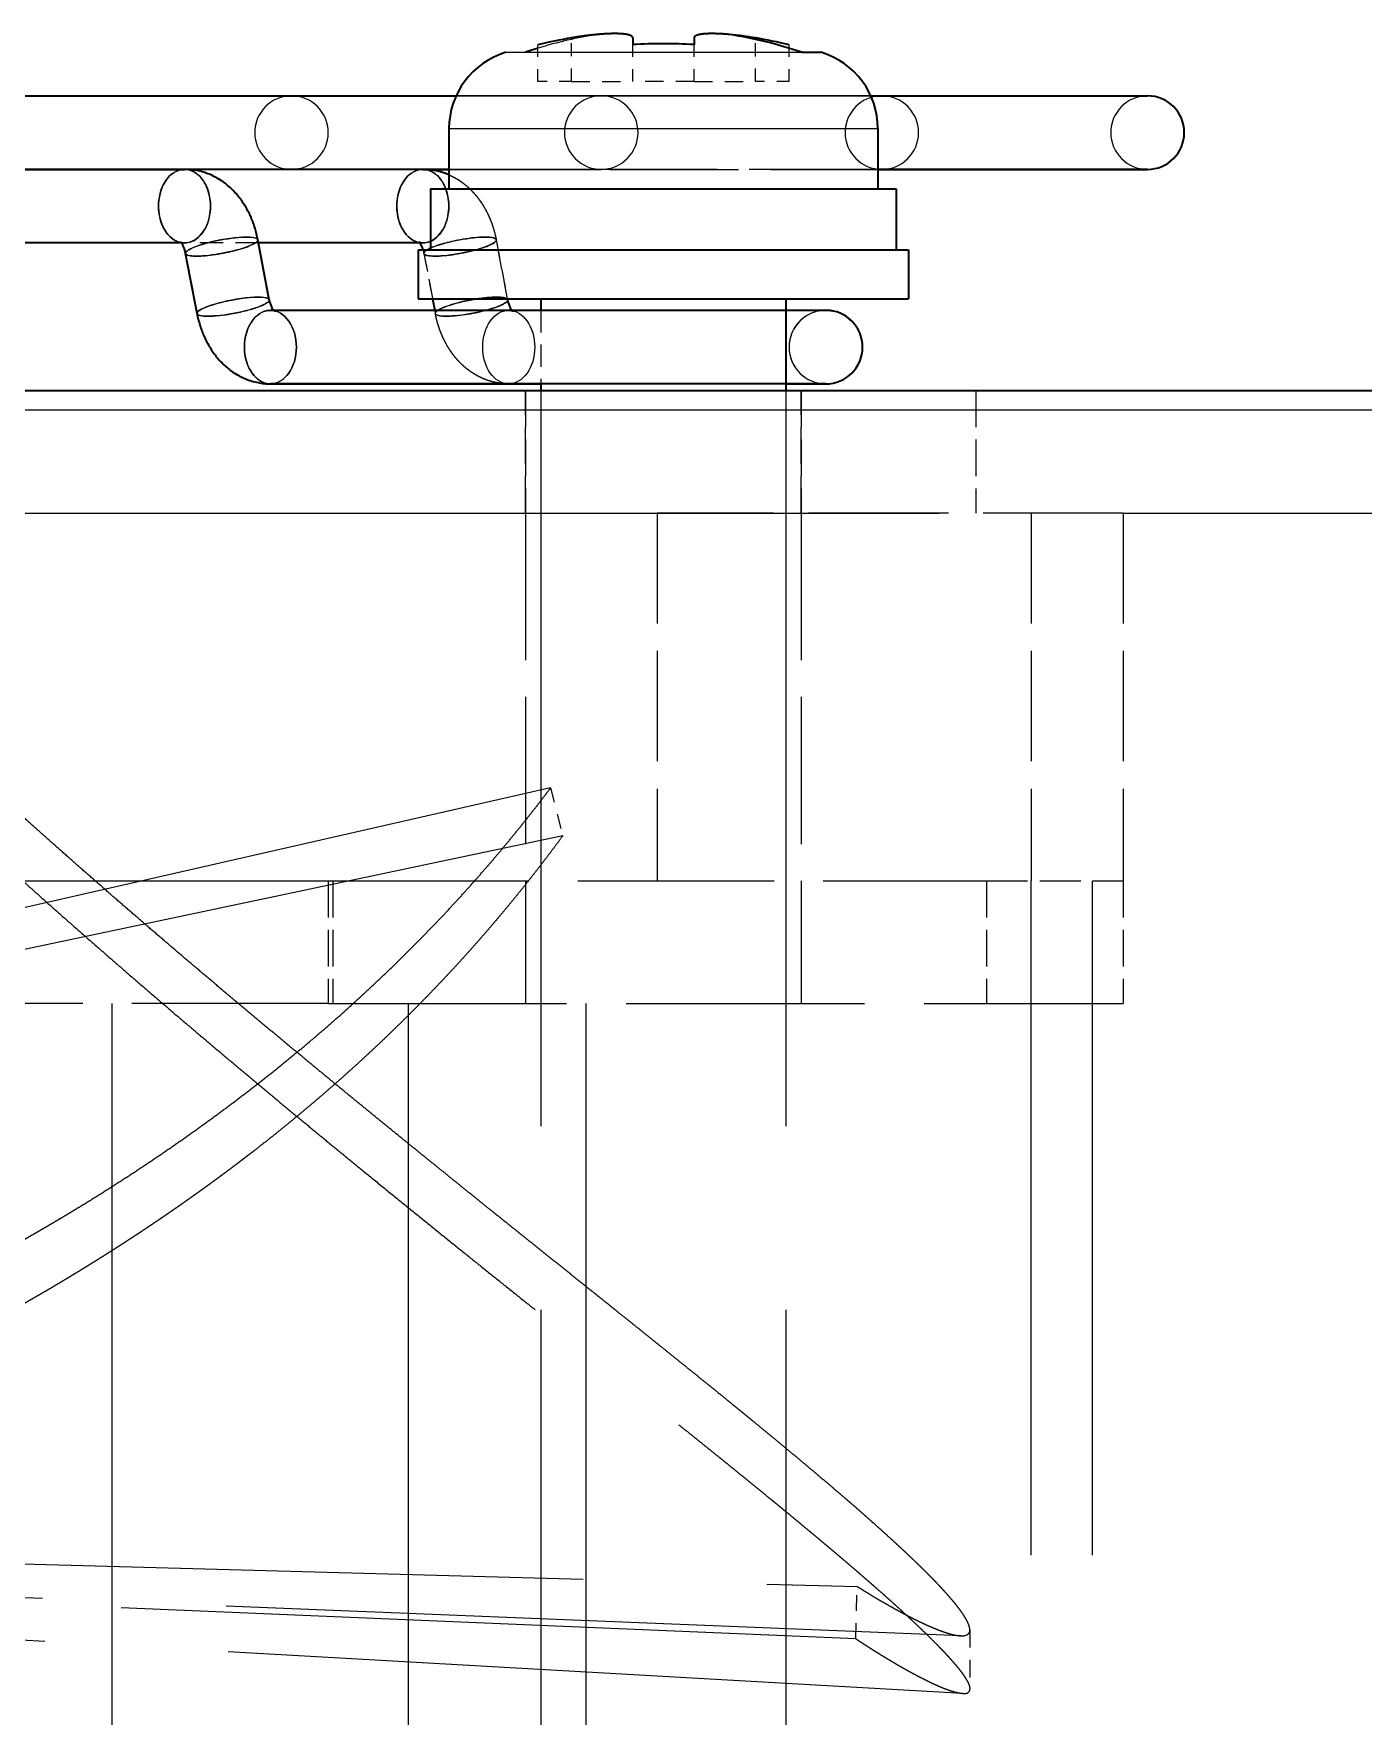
# Model space of a CAD drawing. Extents: x 23 to 587, y 4 to 413.
# Drawn here: x 333.52 to 344.37, y 102.41 to 116.14 of the extents above; entities that cross this region are included whole.
import ezdxf

# ---------------------------------------------------------------- set-up
doc = ezdxf.new("R2010")
doc.units = 0
doc.linetypes.add('DASHED', pattern=[15, 12, -3])
doc.layers.get('0').update_dxf_attribs({"lineweight": 13})

# ---------------------------------------------------------------- blocks, each defined once
blk = doc.blocks.new('BLOCK424')
at = {"color": 7, "linetype": 'DASHED', "lineweight": 13, "ltscale": 0.014978}
for p, q in [((464.84, 120.843), (464.84, 121.442)), ((466.39, 120.843), (466.39, 121.442)), ((467.39, 120.843), (467.39, 121.442)), ((468.94, 120.843), (468.94, 121.442))]:
    blk.add_line(p, q, dxfattribs=at)
at = {"color": 7, "linetype": 'DASHED', "lineweight": 13, "ltscale": 0.01775}
for p, q in [((465.39, 120.843), (465.39, 121.553)), ((465.39, 120.843), (465.39, 121.553)), ((468.39, 120.843), (468.39, 121.553))]:
    blk.add_line(p, q, dxfattribs=at)
at = {"color": 7, "lineweight": 35, "ltscale": 0.002772}
for p, q in [((466.39, 121.553), (466.39, 121.442)), ((467.39, 121.553), (467.39, 121.442))]:
    blk.add_line(p, q, dxfattribs=at)
at = {"color": 7, "lineweight": 13, "ltscale": 0.00059547}
blk.add_line((468.39, 121.529), (468.39, 121.553), dxfattribs=at)
at = {"color": 7, "linetype": 'DASHED', "lineweight": 13, "ltscale": 0.017154}
blk.add_line((468.39, 120.843), (468.39, 121.529), dxfattribs=at)
at = {"color": 7, "lineweight": 13, "ltscale": 0.120702}
blk.add_line((464.319, 121.318), (469.147, 121.318), dxfattribs=at)
at = {"color": 7, "linetype": 'DASHED', "lineweight": 13, "ltscale": 0.00787}
blk.add_line((464.319, 121.318), (464.633, 121.318), dxfattribs=at)
at = {"color": 7, "linetype": 'DASHED', "lineweight": 13, "ltscale": 0.120702}
blk.add_line((464.633, 121.318), (469.461, 121.318), dxfattribs=at)
at = {"color": 7, "lineweight": 35, "ltscale": 0.00787}
blk.add_line((469.147, 121.318), (469.461, 121.318), dxfattribs=at)
at = {"color": 7, "linetype": 'DASHED', "lineweight": 13, "ltscale": 0.01375}
for p, q in [((465.39, 120.843), (464.84, 120.843)), ((468.94, 120.843), (468.39, 120.843))]:
    blk.add_line(p, q, dxfattribs=at)
at = {"color": 7, "linetype": 'DASHED', "lineweight": 13, "ltscale": 0.025}
for p, q in [((465.39, 120.843), (466.39, 120.843)), ((467.39, 120.843), (466.39, 120.843)), ((467.39, 120.843), (468.39, 120.843))]:
    blk.add_line(p, q, dxfattribs=at)
at = {"color": 7, "linetype": 'DASHED', "lineweight": 13}
for p, q in [((474.79, 120.608), (414.39, 120.608)), ((470.454, 120.608), (414.39, 120.608)), ((414.39, 120.608), (470.454, 120.608)), ((465.875, 120.608), (414.39, 120.608)), ((414.39, 120.608), (465.875, 120.608)), ((460.82, 120.608), (414.39, 120.608)), ((414.39, 120.608), (460.82, 120.608)), ((414.39, 119.408), (460.82, 119.408)), ((462.963, 119.408), (415.51, 119.408)), ((462.963, 119.408), (415.51, 119.408)), ((462.963, 119.408), (415.51, 119.408)), ((460.82, 119.408), (415.511, 119.408)), ((459.074, 119.408), (415.513, 119.408)), ((462.963, 119.408), (419.402, 119.408)), ((459.076, 119.408), (419.402, 119.408)), ((464.89, 115.8), (464.89, 69.793)), ((468.89, 115.8), (468.89, 69.793)), ((-65.61, 113.8), (556.39, 113.8)), ((-65.61, 113.8), (554.39, 113.8)), ((361.99, 113.8), (466.79, 113.8)), ((465.048, 109.316), (436.415, 102.807)), ((465.246, 108.534), (436.501, 102.467)), ((361.99, 107.8), (466.79, 107.8)), ((472.89, 81.8), (472.89, 107.8)), ((473.89, 81.8), (473.89, 107.8)), ((457.888, 105.8), (457.888, 83.8)), ((457.888, 105.8), (457.888, 83.8)), ((462.723, 105.8), (462.723, 83.8)), ((462.723, 105.8), (462.723, 83.8)), ((465.624, 105.8), (465.624, 83.8)), ((465.624, 105.8), (465.624, 83.8)), ((438.591, 97.142), (470.052, 96.287)), ((470.029, 95.431), (438.581, 96.77)), ((471.743, 95.483), (439.326, 96.793)), ((471.769, 94.539), (439.338, 96.382))]:
    blk.add_line(p, q, dxfattribs=at)
at = {"color": 7, "lineweight": 35}
for p, q in [((414.39, 120.608), (463.506, 120.608)), ((414.39, 119.408), (459.074, 119.408)), ((414.39, 119.408), (459.074, 119.408)), ((414.39, 119.408), (459.074, 119.408)), ((459.074, 119.408), (415.513, 119.408)), ((459.024, 118.208), (415.513, 118.208)), ((459.024, 118.208), (415.513, 118.208)), ((459.024, 118.208), (419.402, 118.208)), ((459.024, 118.208), (419.402, 118.208)), ((-65.61, 115.8), (554.39, 115.8))]:
    blk.add_line(p, q, dxfattribs=at)
at = {"color": 7, "linetype": 'DASHED', "lineweight": 13, "ltscale": 0.169208}
blk.add_line((463.506, 120.608), (470.274, 120.608), dxfattribs=at)
at = {"color": 7, "lineweight": 35, "ltscale": 0.112897}
blk.add_line((470.274, 120.608), (474.79, 120.608), dxfattribs=at)
at = {"color": 7, "lineweight": 13, "ltscale": 0.164288}
blk.add_line((463.39, 120.072), (469.962, 120.072), dxfattribs=at)
at = {"color": 7, "linetype": 'DASHED', "lineweight": 13, "ltscale": 0.010712}
blk.add_line((463.39, 120.072), (463.818, 120.072), dxfattribs=at)
at = {"color": 7, "lineweight": 35, "ltscale": 0.024475}
for p, q in [((463.39, 120.072), (463.39, 119.093)), ((470.39, 120.072), (470.39, 119.093))]:
    blk.add_line(p, q, dxfattribs=at)
at = {"color": 7, "linetype": 'DASHED', "lineweight": 13, "ltscale": 0.164288}
blk.add_line((463.818, 120.072), (470.39, 120.072), dxfattribs=at)
at = {"color": 7, "lineweight": 13, "ltscale": 0.010712}
blk.add_line((469.962, 120.072), (470.39, 120.072), dxfattribs=at)
at = {"color": 7, "linetype": 'DASHED', "lineweight": 13, "ltscale": 0.097224}
blk.add_line((459.074, 119.408), (462.963, 119.408), dxfattribs=at)
at = {"color": 7, "linetype": 'DASHED', "lineweight": 13, "ltscale": 0.097227}
blk.add_line((459.074, 119.408), (462.963, 119.408), dxfattribs=at)
at = {"color": 7, "linetype": 'DASHED', "lineweight": 13, "ltscale": 0.09722}
blk.add_line((459.074, 119.408), (462.963, 119.408), dxfattribs=at)
at = {"color": 7, "lineweight": 35, "ltscale": 0.097187}
blk.add_line((462.963, 119.408), (459.076, 119.408), dxfattribs=at)
at = {"color": 7, "lineweight": 35, "ltscale": 0.010674}
blk.add_line((463.39, 119.408), (462.963, 119.408), dxfattribs=at)
blk.add_line((463.39, 119.408), (462.963, 119.408), dxfattribs=at)
at = {"color": 7, "lineweight": 35, "ltscale": 0.01068}
blk.add_line((462.963, 119.408), (463.39, 119.408), dxfattribs=at)
at = {"color": 7, "lineweight": 35, "ltscale": 0.010676}
for p, q in [((462.963, 119.408), (463.39, 119.408)), ((463.39, 119.408), (462.963, 119.408))]:
    blk.add_line(p, q, dxfattribs=at)
at = {"color": 7, "lineweight": 35, "ltscale": 0.010681}
blk.add_line((462.963, 119.408), (463.39, 119.408), dxfattribs=at)
at = {"color": 7, "linetype": 'DASHED', "lineweight": 13, "ltscale": 0.175}
for p, q in [((470.39, 119.408), (463.39, 119.408)), ((463.39, 119.408), (470.39, 119.408)), ((470.39, 119.408), (463.39, 119.408)), ((463.39, 119.408), (470.39, 119.408))]:
    blk.add_line(p, q, dxfattribs=at)
at = {"color": 7, "linetype": 'DASHED', "lineweight": 13, "ltscale": 0.062134}
for p, q in [((465.875, 119.408), (463.39, 119.408)), ((463.39, 119.408), (465.875, 119.408))]:
    blk.add_line(p, q, dxfattribs=at)
at = {"color": 7, "lineweight": 35, "ltscale": 0.11}
for p, q in [((474.79, 119.408), (470.39, 119.408)), ((470.39, 119.408), (474.79, 119.408))]:
    blk.add_line(p, q, dxfattribs=at)
at = {"color": 7, "lineweight": 35, "ltscale": 0.001604}
for p, q in [((470.454, 119.408), (470.39, 119.408)), ((470.39, 119.408), (470.454, 119.408))]:
    blk.add_line(p, q, dxfattribs=at)
at = {"color": 7, "lineweight": 35, "ltscale": 0.17837}
blk.add_line((463.09, 119.093), (470.225, 119.093), dxfattribs=at)
at = {"color": 7, "lineweight": 35, "ltscale": 0.025}
for p, q in [((463.09, 119.093), (463.09, 118.093)), ((470.69, 119.093), (470.69, 118.093))]:
    blk.add_line(p, q, dxfattribs=at)
at = {"color": 7, "lineweight": 35, "ltscale": 0.01163}
blk.add_line((470.225, 119.093), (470.69, 119.093), dxfattribs=at)
at = {"color": 7, "linetype": 'DASHED', "lineweight": 13, "ltscale": 0.031437}
blk.add_line((460.281, 118.208), (459.024, 118.208), dxfattribs=at)
at = {"color": 7, "linetype": 'DASHED', "lineweight": 13, "ltscale": 0.00125}
for p, q in [((459.074, 118.208), (459.024, 118.208)), ((459.074, 118.208), (459.024, 118.208)), ((462.963, 118.208), (462.913, 118.208)), ((462.963, 118.208), (462.913, 118.208))]:
    blk.add_line(p, q, dxfattribs=at)
at = {"color": 7, "linetype": 'DASHED', "lineweight": 13, "ltscale": 0.031438}
blk.add_line((460.282, 118.208), (459.024, 118.208), dxfattribs=at)
at = {"color": 7, "linetype": 'DASHED', "lineweight": 13, "ltscale": 0.001313}
blk.add_line((460.282, 118.208), (460.272, 118.26), dxfattribs=at)
at = {"color": 7, "lineweight": 35, "ltscale": 0.024935}
for p, q in [((460.457, 117.28), (460.272, 118.26)), ((459.278, 117.057), (459.093, 118.037))]:
    blk.add_line(p, q, dxfattribs=at)
at = {"color": 7, "lineweight": 35, "ltscale": 0.06579}
blk.add_line((462.913, 118.208), (460.281, 118.208), dxfattribs=at)
at = {"color": 7, "lineweight": 35, "ltscale": 0.023622}
blk.add_line((460.457, 117.28), (460.282, 118.208), dxfattribs=at)
at = {"color": 7, "lineweight": 35, "ltscale": 0.065789}
blk.add_line((462.913, 118.208), (460.282, 118.208), dxfattribs=at)
at = {"color": 7, "lineweight": 35, "ltscale": 0.187758}
for p, q in [((462.89, 118.093), (470.4, 118.093)), ((462.89, 117.293), (470.4, 117.293))]:
    blk.add_line(p, q, dxfattribs=at)
at = {"color": 7, "lineweight": 35, "ltscale": 0.02}
for p, q in [((462.89, 118.093), (462.89, 117.293)), ((470.89, 118.093), (470.89, 117.293))]:
    blk.add_line(p, q, dxfattribs=at)
at = {"color": 7, "linetype": 'DASHED', "lineweight": 13, "ltscale": 0.001445}
blk.add_line((462.968, 118.093), (462.982, 118.037), dxfattribs=at)
at = {"color": 7, "linetype": 'DASHED', "lineweight": 13, "ltscale": 0.02461}
for p, q in [((464.344, 117.293), (464.161, 118.26)), ((464.161, 118.26), (464.344, 117.293))]:
    blk.add_line(p, q, dxfattribs=at)
at = {"color": 7, "lineweight": 35, "ltscale": 0.012242}
for p, q in [((470.4, 118.093), (470.89, 118.093)), ((470.4, 117.293), (470.89, 117.293))]:
    blk.add_line(p, q, dxfattribs=at)
at = {"color": 7, "linetype": 'DASHED', "lineweight": 13, "ltscale": 0.024935}
for p, q in [((459.093, 118.037), (459.278, 117.057)), ((462.982, 118.037), (463.167, 117.057))]:
    blk.add_line(p, q, dxfattribs=at)
at = {"color": 7, "linetype": 'DASHED', "lineweight": 13, "ltscale": 0.018926}
blk.add_line((462.982, 118.037), (463.123, 117.293), dxfattribs=at)
at = {"color": 7, "lineweight": 35, "ltscale": 0.004694}
blk.add_line((463.123, 117.293), (463.158, 117.108), dxfattribs=at)
at = {"color": 7, "lineweight": 35, "ltscale": 0.000324867}
for p, q in [((464.346, 117.28), (464.344, 117.293)), ((464.344, 117.293), (464.346, 117.28))]:
    blk.add_line(p, q, dxfattribs=at)
at = {"color": 7, "lineweight": 35, "ltscale": 0.004612}
blk.add_line((464.89, 117.293), (464.89, 117.108), dxfattribs=at)
at = {"color": 7, "lineweight": 35, "ltscale": 0.037318}
blk.add_line((468.89, 117.293), (468.89, 115.8), dxfattribs=at)
at = {"color": 7, "linetype": 'DASHED', "lineweight": 13, "ltscale": 0.109234}
for p, q in [((460.476, 117.108), (464.845, 117.108)), ((468.735, 117.108), (464.365, 117.108)), ((464.365, 117.108), (468.735, 117.108))]:
    blk.add_line(p, q, dxfattribs=at)
at = {"color": 7, "lineweight": 35, "ltscale": 0.109234}
for p, q in [((464.845, 117.108), (460.476, 117.108)), ((460.476, 115.908), (464.845, 115.908)), ((464.845, 115.908), (460.476, 115.908))]:
    blk.add_line(p, q, dxfattribs=at)
at = {"color": 7, "linetype": 'DASHED', "lineweight": 13, "ltscale": 0.001315}
blk.add_line((463.158, 117.108), (463.167, 117.057), dxfattribs=at)
at = {"color": 7, "linetype": 'DASHED', "lineweight": 13, "ltscale": 0.117364}
blk.add_line((464.845, 117.108), (469.54, 117.108), dxfattribs=at)
at = {"color": 7, "lineweight": 35, "ltscale": 0.048614}
for p, q in [((466.79, 117.108), (464.845, 117.108)), ((466.79, 115.908), (464.845, 115.908))]:
    blk.add_line(p, q, dxfattribs=at)
at = {"color": 7, "linetype": 'DASHED', "lineweight": 13, "ltscale": 0.03}
blk.add_line((464.89, 117.108), (464.89, 115.908), dxfattribs=at)
at = {"color": 7, "lineweight": 35, "ltscale": 0.06875}
for p, q in [((469.54, 117.108), (466.79, 117.108)), ((469.54, 115.908), (466.79, 115.908))]:
    blk.add_line(p, q, dxfattribs=at)
at = {"color": 7, "linetype": 'DASHED', "lineweight": 13, "ltscale": 0.020136}
for p, q in [((469.54, 117.108), (468.735, 117.108)), ((468.735, 117.108), (469.54, 117.108))]:
    blk.add_line(p, q, dxfattribs=at)
at = {"color": 7, "lineweight": 35, "ltscale": 0.000301421}
blk.add_line((464.365, 115.908), (464.353, 115.908), dxfattribs=at)
at = {"color": 7, "lineweight": 35, "ltscale": 0.013119}
blk.add_line((464.89, 115.908), (464.365, 115.908), dxfattribs=at)
at = {"color": 7, "lineweight": 35, "ltscale": 0.013121}
blk.add_line((464.365, 115.908), (464.89, 115.908), dxfattribs=at)
at = {"color": 7, "lineweight": 35, "ltscale": 0.001114}
blk.add_line((464.845, 115.908), (464.89, 115.908), dxfattribs=at)
at = {"color": 7, "linetype": 'DASHED', "lineweight": 13, "ltscale": 0.096115}
blk.add_line((468.735, 115.908), (464.89, 115.908), dxfattribs=at)
at = {"color": 7, "linetype": 'DASHED', "lineweight": 13, "ltscale": 0.099999}
blk.add_line((464.89, 115.908), (468.89, 115.908), dxfattribs=at)
at = {"color": 7, "linetype": 'DASHED', "lineweight": 13, "ltscale": 0.096114}
blk.add_line((464.89, 115.908), (468.735, 115.908), dxfattribs=at)
at = {"color": 7, "lineweight": 35, "ltscale": 0.002706}
blk.add_line((464.89, 115.908), (464.89, 115.8), dxfattribs=at)
at = {"color": 7, "linetype": 'DASHED', "lineweight": 13, "ltscale": 0.00387}
blk.add_line((468.889, 115.908), (468.735, 115.908), dxfattribs=at)
at = {"color": 7, "linetype": 'DASHED', "lineweight": 13, "ltscale": 0.003886}
blk.add_line((468.735, 115.908), (468.89, 115.908), dxfattribs=at)
at = {"color": 7, "lineweight": 35, "ltscale": 0.016266}
blk.add_line((469.54, 115.908), (468.889, 115.908), dxfattribs=at)
at = {"color": 7, "lineweight": 35, "ltscale": 0.016251}
blk.add_line((468.89, 115.908), (469.54, 115.908), dxfattribs=at)
at = {"color": 7, "lineweight": 35, "ltscale": 0.01625}
blk.add_line((468.89, 115.908), (469.54, 115.908), dxfattribs=at)
at = {"color": 7, "linetype": 'DASHED', "lineweight": 13, "ltscale": 0.05}
for p, q in [((464.64, 115.8), (464.64, 113.8)), ((464.64, 113.8), (464.64, 115.8)), ((469.14, 115.8), (469.14, 113.8)), ((469.14, 113.8), (469.14, 115.8)), ((471.99, 115.8), (471.99, 113.8)), ((461.416, 107.8), (461.416, 105.8)), ((461.416, 107.8), (461.416, 105.8)), ((461.492, 107.8), (461.492, 105.8)), ((461.492, 107.8), (461.492, 105.8)), ((472.164, 107.8), (472.164, 105.8)), ((472.164, 107.8), (472.164, 105.8)), ((474.39, 107.8), (474.39, 105.8)), ((474.39, 107.8), (474.39, 105.8))]:
    blk.add_line(p, q, dxfattribs=at)
at = {"color": 7, "lineweight": 13}
blk.add_line((-65.61, 115.482), (554.39, 115.482), dxfattribs=at)
at = {"color": 7, "linetype": 'DASHED', "lineweight": 13, "ltscale": 0.2}
for p, q in [((464.64, 113.8), (464.64, 105.8)), ((464.64, 113.8), (464.64, 105.8)), ((469.14, 113.8), (469.14, 105.8)), ((469.14, 113.8), (469.14, 105.8))]:
    blk.add_line(p, q, dxfattribs=at)
at = {"color": 7, "linetype": 'DASHED', "lineweight": 13, "ltscale": 0.19}
blk.add_line((474.39, 113.8), (466.79, 113.8), dxfattribs=at)
at = {"color": 7, "linetype": 'DASHED', "lineweight": 13, "ltscale": 0.15}
for p, q in [((466.79, 113.8), (466.79, 107.8)), ((466.79, 113.8), (466.79, 107.8)), ((472.89, 113.8), (472.89, 107.8)), ((474.39, 113.8), (474.39, 107.8))]:
    blk.add_line(p, q, dxfattribs=at)
at = {"color": 7, "linetype": 'DASHED', "lineweight": 13, "ltscale": 0.020169}
blk.add_line((465.048, 109.316), (465.246, 108.534), dxfattribs=at)
at = {"color": 7, "linetype": 'DASHED', "lineweight": 13, "ltscale": 0.266794}
for p, q in [((461.492, 107.8), (472.164, 107.8)), ((461.416, 105.8), (450.744, 105.8))]:
    blk.add_line(p, q, dxfattribs=at)
at = {"color": 7, "linetype": 'DASHED', "lineweight": 13, "ltscale": 0.05565}
blk.add_line((472.164, 107.8), (474.39, 107.8), dxfattribs=at)
at = {"color": 7, "linetype": 'DASHED', "lineweight": 13, "ltscale": 0.32435}
blk.add_line((461.416, 105.8), (474.39, 105.8), dxfattribs=at)
at = {"color": 7, "linetype": 'DASHED', "lineweight": 13, "ltscale": 0.021412}
blk.add_line((470.029, 95.431), (470.051, 96.287), dxfattribs=at)
at = {"color": 7, "linetype": 'DASHED', "lineweight": 13, "ltscale": 0.024122}
blk.add_line((471.89, 95.581), (471.89, 94.616), dxfattribs=at)
at = {"color": 7, "lineweight": 35}
for centre, radius, start, end in [((466.121, 118.364), 3.259, 90.3914, 95.5149), ((466.89, 112.694), 8.985, 99.6088, 103.1872), ((466.89, 112.694), 8.985, 99.6088, 103.1872), ((466.324, 116.095), 5.537, 95.3473, 99.7065), ((466.89, 112.688), 8.769, 86.7311, 93.2689), ((466.89, 112.688), 8.769, 86.7311, 93.2689), ((467.456, 116.092), 5.54, 80.2989, 84.6557), ((466.89, 112.694), 8.985, 76.8128, 80.3912), ((464.69, 120.072), 1.3, 106.6012, 180.0006), ((469.09, 120.072), 1.3, 359.9994, 73.3988), ((474.79, 120.008), 0.6, 0, 90), ((474.79, 120.008), 0.6, 270, 360), ((462.961, 118.346), 1.063, 66.205, 89.9008), ((462.668, 118.021), 0.308, 13.5106, 41.52), ((460.874, 117.345), 0.421, 188.858, 214.2382), ((460.874, 117.345), 0.421, 188.858, 214.2382), ((464.763, 117.345), 0.421, 188.8712, 214.2184), ((464.763, 117.345), 0.421, 188.8715, 214.2165), ((469.54, 116.508), 0.6, 0, 90), ((469.54, 116.508), 0.6, 77.9831, 85.9389), ((469.54, 116.508), 0.6, 270, 360), ((469.54, 116.508), 0.6, 270, 360)]:
    blk.add_arc(centre, radius, start, end, dxfattribs=at)
at = {"color": 7, "linetype": 'DASHED', "lineweight": 13}
for centre, radius, start, end in [((467.66, 118.366), 3.257, 84.4864, 89.623), ((467.456, 116.095), 5.537, 80.2935, 84.6527), ((466.89, 112.694), 8.985, 76.8128, 80.3912), ((460.82, 120.008), 0.6, 90, 180), ((460.82, 120.008), 0.6, 360, 90), ((465.875, 120.008), 0.6, 90, 180), ((465.875, 120.008), 0.6, 0, 90), ((470.454, 120.008), 0.6, 90, 180), ((470.454, 120.008), 0.6, 0, 90), ((474.79, 120.008), 0.6, 90, 180), ((460.82, 120.008), 0.6, 180, 270), ((460.82, 120.008), 0.6, 270, 360), ((465.875, 120.008), 0.6, 180, 270), ((465.875, 120.008), 0.6, 270, 360), ((470.454, 120.008), 0.6, 180, 270), ((470.454, 120.008), 0.6, 270, 360), ((474.79, 120.008), 0.6, 180, 270), ((459.07, 118.334), 0.125, 240.6875, 271.7098), ((462.959, 118.334), 0.125, 240.7807, 271.7226), ((469.54, 116.508), 0.6, 85.9389, 270), ((469.54, 116.508), 0.6, 90, 180), ((469.54, 116.508), 0.6, 0, 77.9831), ((469.54, 116.508), 0.6, 180, 270), ((471.806, 95.574), 0.0842, 294.0177, 4.2264), ((471.762, 95.697), 0.215, 264.8637, 291.3116), ((471.787, 94.734), 0.195, 264.7231, 285.6782), ((471.823, 94.611), 0.0673, 285.0382, 4.0398)]:
    blk.add_arc(centre, radius, start, end, dxfattribs=at)
at = {"color": 7, "lineweight": 35}
for major_axis, start_param, end_param in [((0, -9), 3.404035, 3.431344), ((0, 9), 5.993434, 6.145703)]:
    blk.add_ellipse((466.89, 112.693), major_axis=major_axis, ratio=0.877583, start_param=start_param, end_param=end_param, dxfattribs=at)
at = {"color": 7, "linetype": 'DASHED', "lineweight": 13}
for centre, major_axis, ratio, start_param, end_param in [((466.89, 112.693), (0, -9), 0.877583, 3.279075, 3.404035), ((459.074, 118.808), (0, -0.6), 0.707107, 4.712389, 10.995574), ((459.074, 118.808), (0, 0.6), 0.707107, 3.014164, 6.283185), ((462.963, 118.808), (0, 0.6), 0.707107, 4.712389, 10.995574), ((462.963, 118.808), (0, -0.6), 0.707107, 6.155697, 9.424778), ((459.682, 118.148), (-0.59, -0.112), 0.183013, 3.90966, 10.192845), ((459.682, 118.148), (0.59, 0.112), 0.183013, 3.90966, 6.283185), ((463.571, 118.148), (0.59, 0.112), 0.183013, 3.90966, 10.192845), ((463.571, 118.148), (-0.59, -0.112), 0.183013, 5.84597, 10.960913), ((463.571, 118.148), (-0.59, -0.112), 0.183013, 4.677728, 5.634538), ((459.682, 118.148), (0.59, 0.112), 0.183013, 3.141593, 3.90966), ((459.868, 117.168), (-0.59, -0.112), 0.183013, 3.10693136395219, 9.390116671131773), ((459.868, 117.168), (0.59, 0.112), 0.183013, 4.677728, 6.283185), ((463.757, 117.168), (0.59, 0.112), 0.183013, 3.141593, 9.424778), ((463.757, 117.168), (-0.59, -0.112), 0.183013, 0.768068, 3.141593), ((463.757, 117.168), (-0.59, -0.112), 0.183013, 3.268607, 4.550691), ((459.868, 117.168), (0.59, 0.112), 0.183013, 3.141593, 4.677728), ((460.476, 116.508), (0, 0.6), 0.707107, 3.141593, 6.283185), ((463.757, 117.168), (-0.59, -0.112), 0.183013, 5.877279, 7.051253), ((464.365, 116.508), (0, -0.6), 0.707107, 1.5707963267933, 7.853981633972864)]:
    blk.add_ellipse(centre, major_axis=major_axis, ratio=ratio, start_param=start_param, end_param=end_param, dxfattribs=at)
at = {"color": 7, "lineweight": 13}
for centre, major_axis, ratio, start_param, end_param in [((459.074, 118.808), (0, 0.6), 0.707107, 6.283185, 9.297349), ((462.963, 118.808), (0, -0.6), 0.707107, 3.141593, 6.155697), ((459.682, 118.148), (0.59, 0.112), 0.183013, 6.283185, 9.424778), ((463.571, 118.148), (-0.59, -0.112), 0.183013, 5.634538, 5.84597), ((459.868, 117.168), (0.59, 0.112), 0.183013, 6.283185, 9.424778), ((463.757, 117.168), (-0.59, -0.112), 0.183013, 4.550691, 5.877279), ((463.757, 117.168), (-0.59, -0.112), 0.183013, 3.141593, 3.268607), ((460.476, 116.508), (0, 0.6), 0.707107, 6.283185, 9.424778)]:
    blk.add_ellipse(centre, major_axis=major_axis, ratio=ratio, start_param=start_param, end_param=end_param, dxfattribs=at)
at = {"color": 7, "linetype": 'DASHED', "lineweight": 13}
for centre, major_axis in [((460.476, 116.508), (0, -0.6)), ((464.365, 116.508), (0, 0.6))]:
    blk.add_ellipse(centre, major_axis=major_axis, ratio=0.707107, dxfattribs=at)
at = {"color": 7, "lineweight": 35}
for points, degree, knots in [([(466.39, 121.553), (466.39, 121.561), (466.387, 121.567), (466.383, 121.572), (466.362, 121.592), (466.33, 121.601), (466.311, 121.606), (466.222, 121.622), (466.123, 121.624), (466.059, 121.624), (465.945, 121.621), (465.754, 121.603), (465.693, 121.596), (465.606, 121.586), (465.47, 121.566), (465.445, 121.562), (465.419, 121.558), (465.39, 121.553)], 5, [0, 0, 0, 0, 0, 0, 0.540316, 0.540316, 0.540316, 2.32834, 2.32834, 2.32834, 6.813016, 6.813016, 6.813016, 8.576314, 8.576314, 8.576314, 8.934212, 8.934212, 8.934212, 8.934212, 8.934212, 8.934212]), ([(467.681, 121.623), (467.636, 121.623), (467.594, 121.621), (467.556, 121.619), (467.498, 121.613), (467.445, 121.6), (467.43, 121.594), (467.408, 121.585), (467.394, 121.569), (467.392, 121.564), (467.39, 121.559), (467.39, 121.553)], 5, [0, 0, 0, 0, 0, 0, 2.598162, 2.598162, 2.598162, 3.910884, 3.910884, 3.910884, 4.340147, 4.340147, 4.340147, 4.340147, 4.340147, 4.340147]), ([(467.972, 121.608), (467.842, 121.62), (467.759, 121.622), (467.693, 121.624), (467.588, 121.623), (467.494, 121.611), (467.47, 121.606), (467.429, 121.598), (467.4, 121.577), (467.395, 121.57), (467.39, 121.563), (467.39, 121.553)], 5, [0, 0, 0, 0, 0, 0, 4.334597, 4.334597, 4.334597, 6.500584, 6.500584, 6.500584, 7.188937, 7.188937, 7.188937, 7.188937, 7.188937, 7.188937]), ([(460.272, 118.26), (460.266, 118.291), (460.252, 118.354), (460.227, 118.446), (460.196, 118.537), (460.162, 118.624), (460.121, 118.71), (460.074, 118.795), (460.021, 118.879), (459.963, 118.958), (459.899, 119.032), (459.831, 119.101), (459.76, 119.162), (459.706, 119.202), (459.645, 119.243), (459.578, 119.283), (459.481, 119.329), (459.38, 119.365), (459.278, 119.39), (459.176, 119.405), (459.108, 119.408), (459.074, 119.408)], 3, [0, 0, 0, 0, 0.09573, 0.191186, 0.287106, 0.382667, 0.472045, 0.575062, 0.672377, 0.769248, 0.868474, 0.966541, 1.058416, 1.149906, 1.168138, 1.276605, 1.384601, 1.491094, 1.597268, 1.698987, 1.800603, 1.800603, 1.800603, 1.800603]), ([(459.093, 118.037), (459.091, 118.047), (459.086, 118.067), (459.078, 118.096), (459.069, 118.123), (459.06, 118.146), (459.05, 118.167), (459.04, 118.185), (459.03, 118.2), (459.022, 118.211), (459.016, 118.218), (459.012, 118.222), (459.01, 118.224), (459.009, 118.224)], 3, [0, 0, 0, 0, 0.0318914, 0.0620744, 0.0904206, 0.1161797, 0.1380318, 0.1600777, 0.1772338, 0.1907677, 0.2007246, 0.2065693, 0.208585, 0.208585, 0.208585, 0.208585]), ([(459.278, 117.057), (459.284, 117.025), (459.298, 116.963), (459.323, 116.871), (459.354, 116.78), (459.389, 116.693), (459.429, 116.606), (459.476, 116.521), (459.529, 116.438), (459.587, 116.359), (459.651, 116.284), (459.719, 116.216), (459.79, 116.155), (459.844, 116.115), (459.905, 116.074), (459.972, 116.034), (460.07, 115.988), (460.17, 115.952), (460.272, 115.927), (460.374, 115.912), (460.442, 115.908), (460.476, 115.908)], 3, [0, 0, 0, 0, 0.09573, 0.191186, 0.287106, 0.382667, 0.472045, 0.575062, 0.672377, 0.769248, 0.868474, 0.966541, 1.058416, 1.149906, 1.168138, 1.276605, 1.384601, 1.491094, 1.597268, 1.698987, 1.800603, 1.800603, 1.800603, 1.800603]), ([(459.278, 117.057), (459.284, 117.025), (459.298, 116.963), (459.323, 116.871), (459.354, 116.78), (459.389, 116.693), (459.429, 116.606), (459.476, 116.521), (459.529, 116.438), (459.587, 116.359), (459.651, 116.284), (459.719, 116.216), (459.79, 116.155), (459.844, 116.115), (459.905, 116.074), (459.972, 116.034), (460.07, 115.988), (460.17, 115.952), (460.272, 115.927), (460.374, 115.912), (460.442, 115.908), (460.476, 115.908)], 3, [0, 0, 0, 0, 0.09573, 0.191186, 0.287106, 0.382667, 0.472045, 0.575062, 0.672377, 0.769248, 0.868474, 0.966541, 1.058416, 1.149906, 1.168138, 1.276605, 1.384601, 1.491094, 1.597268, 1.698987, 1.800603, 1.800603, 1.800603, 1.800603])]:
    blk.add_open_spline(points, degree=degree, knots=knots, dxfattribs=at)
at = {"color": 7, "linetype": 'DASHED', "lineweight": 13}
for points, degree, knots in [([(466.099, 121.623), (466.153, 121.623), (466.202, 121.621), (466.24, 121.617), (466.304, 121.611), (466.359, 121.591), (466.37, 121.584), (466.386, 121.575), (466.39, 121.557), (466.39, 121.556), (466.39, 121.554), (466.39, 121.553)], 5, [0, 0, 0, 0, 0, 0, 3.131027, 3.131027, 3.131027, 4.347534, 4.347534, 4.347534, 4.458647, 4.458647, 4.458647, 4.458647, 4.458647, 4.458647]), ([(460.272, 118.26), (460.266, 118.291), (460.252, 118.354), (460.227, 118.446), (460.196, 118.537), (460.162, 118.624), (460.121, 118.71), (460.074, 118.795), (460.021, 118.879), (459.963, 118.958), (459.899, 119.032), (459.831, 119.101), (459.76, 119.162), (459.706, 119.202), (459.645, 119.243), (459.578, 119.283), (459.481, 119.329), (459.38, 119.365), (459.278, 119.39), (459.176, 119.405), (459.108, 119.408), (459.074, 119.408)], 3, [0, 0, 0, 0, 0.09573, 0.191186, 0.287106, 0.382667, 0.472045, 0.575062, 0.672377, 0.769248, 0.868474, 0.966541, 1.058416, 1.149906, 1.168138, 1.276605, 1.384601, 1.491094, 1.597268, 1.698987, 1.800603, 1.800603, 1.800603, 1.800603]), ([(462.963, 119.408), (462.999, 119.408), (463.07, 119.405), (463.176, 119.388), (463.279, 119.361), (463.377, 119.325), (463.471, 119.28), (463.536, 119.242), (463.595, 119.202), (463.649, 119.162), (463.72, 119.101), (463.788, 119.032), (463.852, 118.958), (463.91, 118.879), (463.963, 118.795), (464.01, 118.71), (464.051, 118.624), (464.086, 118.537), (464.116, 118.446), (464.141, 118.354), (464.155, 118.291), (464.161, 118.26)], 3, [0, 0, 0, 0, 0.107128, 0.214376, 0.319932, 0.425806, 0.52892, 0.632464, 0.650696, 0.742186, 0.834061, 0.932128, 1.031354, 1.128225, 1.22554, 1.328557, 1.417935, 1.513496, 1.609416, 1.704872, 1.800602, 1.800602, 1.800602, 1.800602]), ([(463.39, 119.318), (463.424, 119.303), (463.483, 119.273), (463.549, 119.234), (463.61, 119.191), (463.674, 119.142), (463.751, 119.071), (463.821, 118.996), (463.886, 118.914), (463.945, 118.826), (463.996, 118.737), (464.041, 118.645), (464.08, 118.553), (464.113, 118.457), (464.14, 118.359), (464.155, 118.293), (464.161, 118.26)], 3, [0, 0, 0, 0, 0.112079, 0.197796, 0.22953, 0.337624, 0.437127, 0.542885, 0.646738, 0.749871, 0.858871, 0.956336, 1.056129, 1.158187, 1.259578, 1.361228, 1.361228, 1.361228, 1.361228]), ([(459.093, 118.037), (459.088, 118.063), (459.081, 118.089), (459.073, 118.115), (459.06, 118.148), (459.044, 118.179), (459.04, 118.186), (459.034, 118.195), (459.028, 118.203), (459.026, 118.205), (459.023, 118.21), (459.018, 118.215), (459.016, 118.218), (459.016, 118.219), (459.006, 118.227), (459.011, 118.223), (459.014, 118.221), (459.017, 118.22), (459.018, 118.219), (459.024, 118.217), (459.031, 118.214), (459.035, 118.213), (459.046, 118.211), (459.057, 118.209), (459.062, 118.209), (459.068, 118.208), (459.074, 118.208)], 5, [0, 0, 0, 0, 0, 0, 0.1354009, 0.1354009, 0.1354009, 0.1745111, 0.1745111, 0.1745111, 0.1883556, 0.1883556, 0.1883556, 0.20546, 0.20546, 0.20546, 0.2138078, 0.2138078, 0.2138078, 0.2221953, 0.2221953, 0.2221953, 0.2467214, 0.2467214, 0.2467214, 0.275872, 0.275872, 0.275872, 0.275872, 0.275872, 0.275872]), ([(462.963, 118.208), (462.957, 118.208), (462.951, 118.209), (462.945, 118.209), (462.934, 118.211), (462.923, 118.213), (462.919, 118.215), (462.913, 118.217), (462.907, 118.22), (462.906, 118.22), (462.903, 118.222), (462.9, 118.223), (462.895, 118.226), (462.905, 118.219), (462.905, 118.218), (462.907, 118.215), (462.912, 118.21), (462.916, 118.205), (462.917, 118.203), (462.923, 118.195), (462.929, 118.186), (462.933, 118.179), (462.949, 118.148), (462.962, 118.115), (462.97, 118.089), (462.977, 118.063), (462.982, 118.037)], 5, [0, 0, 0, 0, 0, 0, 0.0306492, 0.0306492, 0.0306492, 0.0546119, 0.0546119, 0.0546119, 0.0623627, 0.0623627, 0.0623627, 0.0704112, 0.0704112, 0.0704112, 0.0875156, 0.0875156, 0.0875156, 0.1013601, 0.1013601, 0.1013601, 0.1404703, 0.1404703, 0.1404703, 0.2758712, 0.2758712, 0.2758712, 0.2758712, 0.2758712, 0.2758712]), ([(460.526, 117.108), (460.528, 117.106), (460.529, 117.105), (460.531, 117.103), (460.533, 117.101), (460.534, 117.098), (460.534, 117.098), (460.535, 117.097), (460.537, 117.096), (460.537, 117.095), (460.539, 117.094), (460.541, 117.093), (460.541, 117.091), (460.538, 117.097), (460.531, 117.094), (460.528, 117.099), (460.515, 117.103), (460.502, 117.107), (460.493, 117.108), (460.485, 117.108), (460.476, 117.108)], 5, [0, 0, 0, 0, 0, 0, 0.01109542, 0.01109542, 0.01109542, 0.01595827, 0.01595827, 0.01595827, 0.01833584, 0.01833584, 0.01833584, 0.02211894, 0.02211894, 0.02211894, 0.04597335, 0.04597335, 0.04597335, 0.08899116, 0.08899116, 0.08899116, 0.08899116, 0.08899116, 0.08899116]), ([(460.526, 117.108), (460.528, 117.106), (460.529, 117.105), (460.531, 117.103), (460.533, 117.101), (460.534, 117.098), (460.534, 117.098), (460.535, 117.097), (460.537, 117.096), (460.537, 117.095), (460.539, 117.094), (460.541, 117.093), (460.541, 117.091), (460.538, 117.097), (460.531, 117.094), (460.528, 117.099), (460.515, 117.103), (460.502, 117.107), (460.493, 117.108), (460.485, 117.108), (460.476, 117.108)], 5, [0, 0, 0, 0, 0, 0, 0.01109545, 0.01109545, 0.01109545, 0.01595832, 0.01595832, 0.01595832, 0.01833591, 0.01833591, 0.01833591, 0.02211902, 0.02211902, 0.02211902, 0.04597341, 0.04597341, 0.04597341, 0.08899124, 0.08899124, 0.08899124, 0.08899124, 0.08899124, 0.08899124]), ([(464.353, 115.908), (464.316, 115.909), (464.241, 115.914), (464.13, 115.933), (464.023, 115.963), (463.919, 116.005), (463.833, 116.051), (463.769, 116.09), (463.71, 116.132), (463.645, 116.182), (463.57, 116.253), (463.501, 116.329), (463.438, 116.41), (463.38, 116.497), (463.329, 116.585), (463.285, 116.676), (463.248, 116.767), (463.215, 116.862), (463.188, 116.958), (463.174, 117.024), (463.167, 117.057)], 3, [0, 0, 0, 0, 0.112455, 0.224619, 0.335536, 0.445705, 0.560997, 0.62782, 0.670591, 0.776594, 0.8758, 0.980332, 1.08263, 1.184569, 1.292693, 1.388141, 1.487085, 1.587862, 1.688028, 1.788458, 1.788458, 1.788458, 1.788458]), ([(464.365, 115.908), (464.329, 115.908), (464.258, 115.912), (464.152, 115.928), (464.049, 115.955), (463.951, 115.991), (463.857, 116.036), (463.792, 116.075), (463.733, 116.115), (463.679, 116.155), (463.608, 116.216), (463.54, 116.284), (463.476, 116.359), (463.418, 116.438), (463.365, 116.521), (463.318, 116.606), (463.278, 116.693), (463.243, 116.78), (463.212, 116.871), (463.187, 116.963), (463.173, 117.025), (463.167, 117.057)], 3, [0, 0, 0, 0, 0.107128, 0.214376, 0.319932, 0.425806, 0.52892, 0.632464, 0.650696, 0.742186, 0.834061, 0.932128, 1.031354, 1.128225, 1.22554, 1.328557, 1.417935, 1.513496, 1.609416, 1.704872, 1.800602, 1.800602, 1.800602, 1.800602]), ([(464.365, 117.108), (464.374, 117.108), (464.383, 117.108), (464.392, 117.106), (464.405, 117.103), (464.417, 117.099), (464.421, 117.096), (464.427, 117.095), (464.431, 117.091), (464.427, 117.095), (464.425, 117.097), (464.424, 117.098), (464.423, 117.099), (464.422, 117.1), (464.42, 117.103), (464.418, 117.104), (464.417, 117.106), (464.415, 117.108)], 5, [0, 0, 0, 0, 0, 0, 0.04430649, 0.04430649, 0.04430649, 0.06688671, 0.06688671, 0.06688671, 0.07351925, 0.07351925, 0.07351925, 0.07806847, 0.07806847, 0.07806847, 0.08923765, 0.08923765, 0.08923765, 0.08923765, 0.08923765, 0.08923765]), ([(464.365, 117.108), (464.374, 117.108), (464.383, 117.108), (464.392, 117.106), (464.405, 117.103), (464.417, 117.099), (464.421, 117.096), (464.427, 117.095), (464.431, 117.091), (464.427, 117.095), (464.425, 117.097), (464.424, 117.098), (464.423, 117.099), (464.422, 117.1), (464.42, 117.103), (464.418, 117.104), (464.417, 117.106), (464.415, 117.108)], 5, [0, 0, 0, 0, 0, 0, 0.04430894, 0.04430894, 0.04430894, 0.06688693, 0.06688693, 0.06688693, 0.07352204, 0.07352204, 0.07352204, 0.07807303, 0.07807303, 0.07807303, 0.08924536, 0.08924536, 0.08924536, 0.08924536, 0.08924536, 0.08924536]), ([(465.246, 108.534), (464.316, 107.263), (463.273, 106.054), (462.112, 104.908), (460.643, 103.668), (459.019, 102.518), (458.809, 102.372), (458.383, 102.083), (457.946, 101.8), (457.725, 101.66), (457.279, 101.383), (456.823, 101.112), (456.593, 100.979), (456.127, 100.714), (455.65, 100.455), (455.407, 100.325), (454.921, 100.073), (454.427, 99.828), (454.178, 99.707), (453.675, 99.468), (453.163, 99.235), (452.906, 99.121), (452.102, 98.772), (451.281, 98.44), (450.717, 98.223), (448.952, 97.577), (447.116, 97.003), (445.845, 96.648), (444.209, 96.244), (442.536, 95.893), (442.188, 95.822), (441.489, 95.686), (440.785, 95.559), (440.431, 95.498), (439.332, 95.316), (438.227, 95.157), (437.475, 95.06), (435.924, 94.881), (434.366, 94.746), (433.564, 94.688), (431.94, 94.594), (430.316, 94.547), (429.495, 94.534), (428.399, 94.534), (427.305, 94.555), (427.032, 94.561), (426.482, 94.577), (425.934, 94.598), (425.661, 94.61), (425.122, 94.636), (424.584, 94.667), (424.318, 94.683), (423.785, 94.719), (423.252, 94.76), (422.987, 94.782), (421.771, 94.888), (420.565, 95.021), (419.629, 95.141), (418.701, 95.278), (417.783, 95.431)], 5, [0, 0, 0, 0, 0, 0, 17.055786, 17.055786, 17.055786, 19.562779, 19.562779, 19.562779, 22.069772, 22.069772, 22.069772, 24.579032, 24.579032, 24.579032, 27.080698, 27.080698, 27.080698, 29.595736, 29.595736, 29.595736, 32.110775, 32.110775, 32.110775, 37.382099, 37.382099, 37.382099, 48.407233, 48.407233, 48.407233, 51.287631, 51.287631, 51.287631, 54.16803, 54.16803, 54.16803, 60.230916, 60.230916, 60.230916, 66.649358, 66.649358, 66.649358, 73.208548, 73.208548, 73.208548, 75.412301, 75.412301, 75.412301, 77.61366, 77.61366, 77.61366, 79.769256, 79.769256, 79.769256, 81.924852, 81.924852, 81.924852, 89.661017, 89.661017, 89.661017, 89.661017, 89.661017, 89.661017]), ([(455.624, 108.534), (457.118, 107.167), (458.617, 105.858), (460.109, 104.602), (462.059, 103.002), (463.91, 101.512), (464.283, 101.213), (465.023, 100.621), (465.736, 100.051), (466.006, 99.835), (466.724, 99.261), (467.405, 98.715), (467.823, 98.378), (468.733, 97.641), (469.531, 96.979), (469.947, 96.628), (470.542, 96.111), (471.014, 95.674), (471.175, 95.52), (471.529, 95.168), (471.756, 94.903), (471.846, 94.775), (471.89, 94.679), (471.89, 94.616)], 5, [0, 0, 0, 0, 0, 0, 19.165224, 19.165224, 19.165224, 25.622084, 25.622084, 25.622084, 29.694078, 29.694078, 29.694078, 36.635083, 36.635083, 36.635083, 45.802142, 45.802142, 45.802142, 51.335463, 51.335463, 51.335463, 59.79901, 59.79901, 59.79901, 59.79901, 59.79901, 59.79901]), ([(417.873, 96.287), (419.74, 95.993), (421.638, 95.767), (423.563, 95.608), (425.907, 95.496), (428.274, 95.481), (428.677, 95.482), (429.489, 95.488), (430.302, 95.506), (430.712, 95.518), (431.53, 95.547), (432.348, 95.589), (432.756, 95.612), (433.717, 95.674), (434.674, 95.753), (435.224, 95.803), (436.315, 95.914), (437.402, 96.046), (437.944, 96.117), (439.013, 96.268), (440.076, 96.441), (440.603, 96.532), (441.639, 96.721), (442.665, 96.932), (443.174, 97.041), (444.162, 97.265), (445.137, 97.508), (445.612, 97.632), (446.524, 97.88), (447.421, 98.145), (447.851, 98.277), (449.109, 98.677), (450.335, 99.112), (451.128, 99.412), (452.287, 99.883), (453.409, 100.387), (453.769, 100.553), (454.717, 101.006), (455.637, 101.485), (456.199, 101.792), (456.744, 102.107), (457.275, 102.429)], 5, [0, 0, 0, 0, 0, 0, 15.697102, 15.697102, 15.697102, 18.91026, 18.91026, 18.91026, 22.164252, 22.164252, 22.164252, 25.418243, 25.418243, 25.418243, 29.825675, 29.825675, 29.825675, 34.185196, 34.185196, 34.185196, 38.491934, 38.491934, 38.491934, 42.687644, 42.687644, 42.687644, 46.746274, 46.746274, 46.746274, 50.538555, 50.538555, 50.538555, 57.937852, 57.937852, 57.937852, 61.532842, 61.532842, 61.532842, 67.432633, 67.432633, 67.432633, 67.432633, 67.432633, 67.432633]), ([(471.89, 95.58), (471.89, 95.684), (471.794, 95.857), (471.602, 96.095), (471.136, 96.581), (470.434, 97.222), (470.134, 97.488), (469.484, 98.048), (468.73, 98.676), (468.322, 99.011), (467.67, 99.541), (466.971, 100.104), (466.729, 100.298), (466.081, 100.819), (465.399, 101.364), (464.962, 101.714), (464.519, 102.069), (464.07, 102.429)], 5, [0, 0, 0, 0, 0, 0, 12.361247, 12.361247, 12.361247, 19.665742, 19.665742, 19.665742, 27.211775, 27.211775, 27.211775, 31.068601, 31.068601, 31.068601, 37.374234, 37.374234, 37.374234, 37.374234, 37.374234, 37.374234]), ([(471.769, 94.539), (471.725, 94.542), (471.67, 94.552), (471.606, 94.57), (471.434, 94.63), (471.215, 94.731), (471.067, 94.806), (470.793, 94.955), (470.478, 95.143), (470.335, 95.232), (470.185, 95.328), (470.029, 95.431)], 5, [0, 0, 0, 0, 0, 0, 4.196042, 4.196042, 4.196042, 9.758225, 9.758225, 9.758225, 14.011816, 14.011816, 14.011816, 14.011816, 14.011816, 14.011816])]:
    blk.add_open_spline(points, degree=degree, knots=knots, dxfattribs=at)
for points in [[(464.07, 102.429), (462.54, 103.659), (460.927, 104.967), (459.269, 106.345), (457.59, 107.793), (455.917, 109.316)], [(457.275, 102.429), (459.2, 103.598), (460.942, 104.875), (462.494, 106.255), (463.86, 107.736), (465.048, 109.316)], [(470.052, 96.287), (470.543, 95.979), (470.971, 95.741), (471.323, 95.577), (471.584, 95.489), (471.743, 95.483)]]:
    blk.add_open_spline(points, degree=5, dxfattribs=at)

msp = doc.modelspace()

# ---------------------------------------------------------------- block references
at = {"lineweight": 0, "xscale": 0.5, "yscale": 0.5, "zscale": 0.5}
msp.add_blockref('BLOCK424', (105.216, 55.325), dxfattribs=at)

doc.saveas('drawing.dxf')
